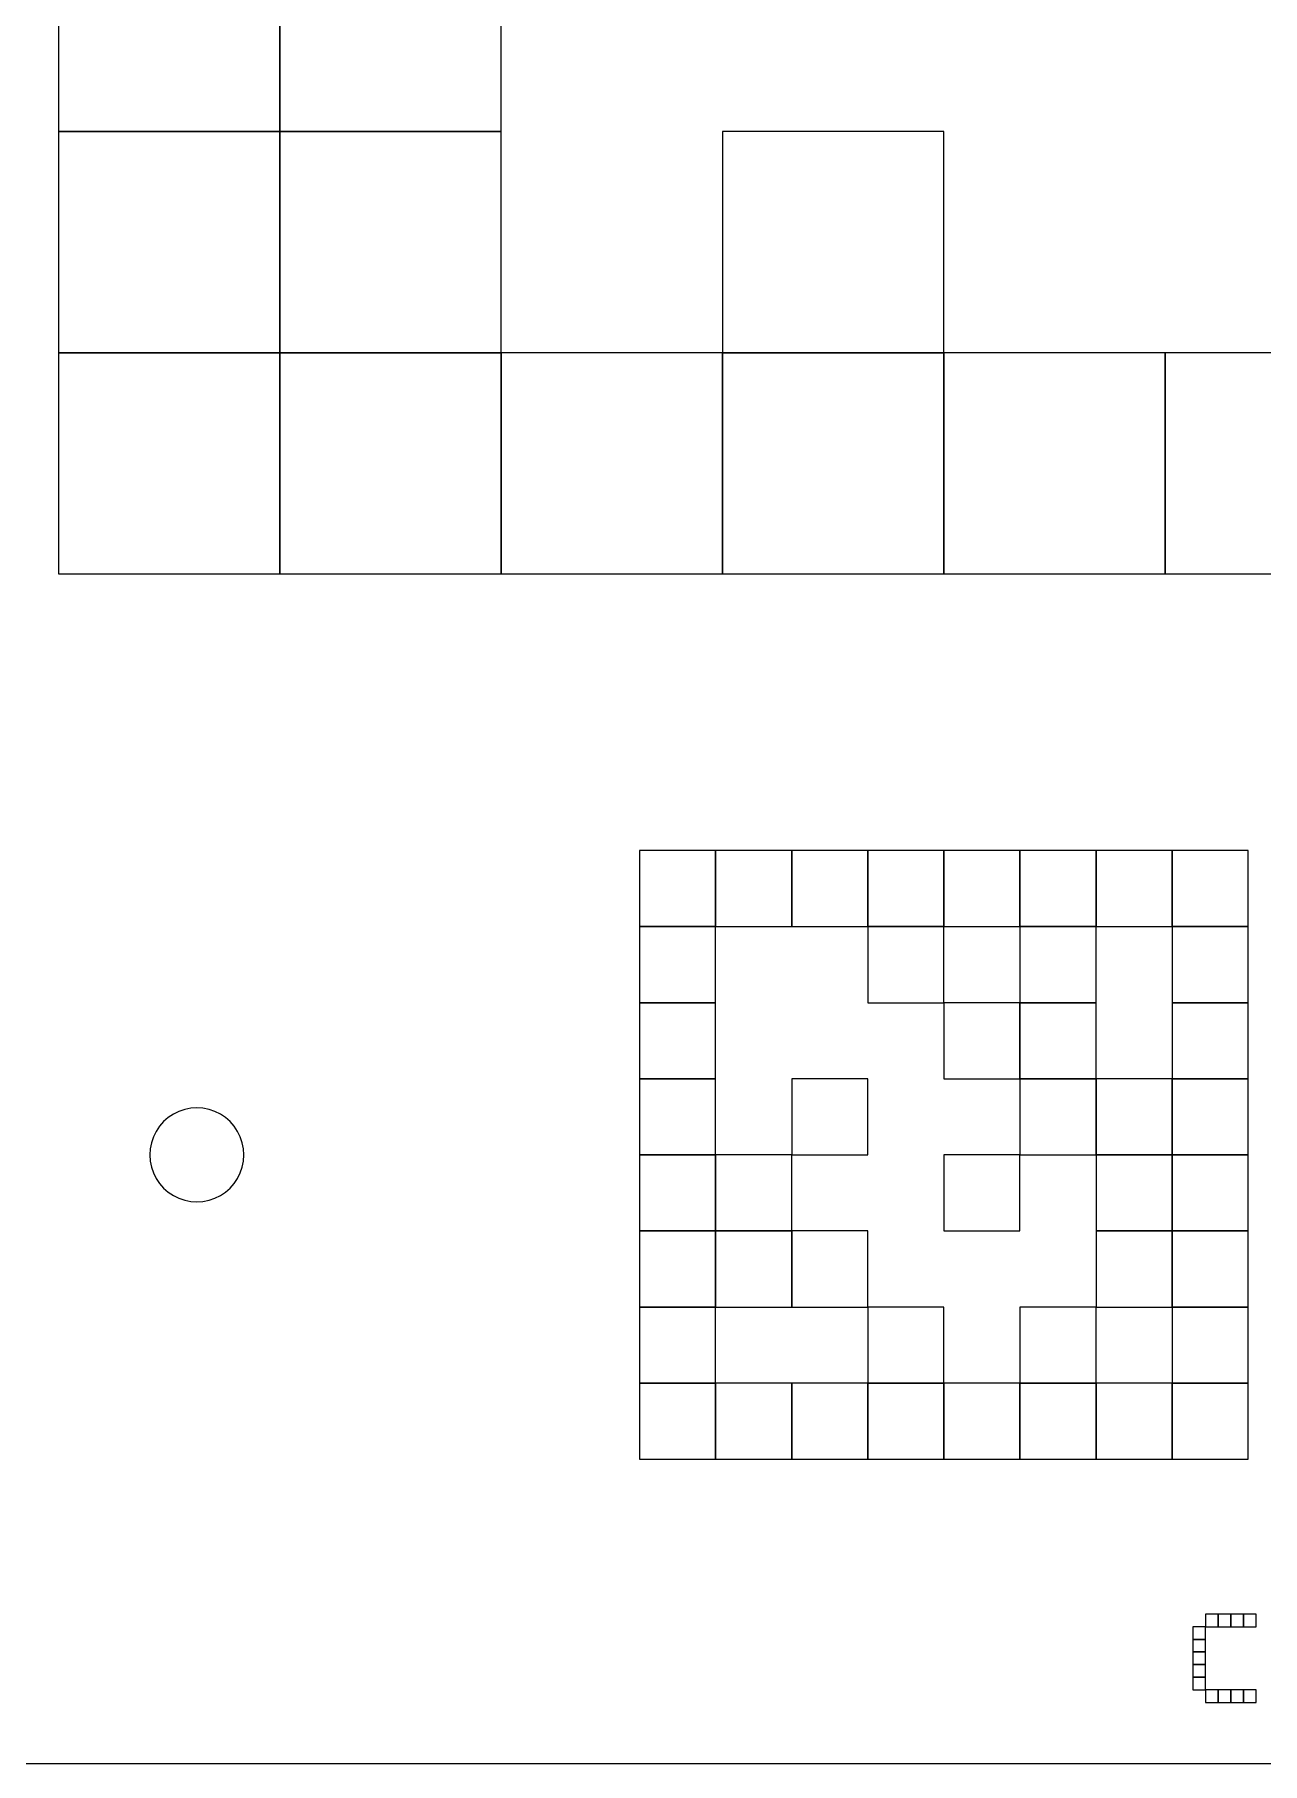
# Model space of a CAD drawing. Extents: x 0 to 490, y 0 to 320.
# Drawn here: x 382.1 to 426.5, y 170 to 232.5 of the extents above; entities that cross this region are included whole.
import ezdxf

# ---------------------------------------------------------------- set-up
doc = ezdxf.new("R2010")
doc.units = 0
for name, color, linetype in [('BLACK_POCKET', 7, 'CONTINUOUS'), ('BOARD_TEXT', 2, 'CONTINUOUS'), ('CUT', 1, 'CONTINUOUS'), ('MOUNT_HOLE', 5, 'CONTINUOUS')]:
    doc.layers.add(name, color=color, linetype=linetype)

msp = doc.modelspace()

# ---------------------------------------------------------------- linework, layer by layer
at = {"layer": 'BLACK_POCKET'}
for p, q in [((383, 237), (383, 229)), ((391, 229), (391, 237)), ((391, 237), (391, 229)), ((399, 229), (399, 237)), ((383, 229), (391, 229)), ((391, 229), (383, 229)), ((383, 229), (383, 221)), ((391, 229), (399, 229)), ((391, 221), (391, 229)), ((399, 229), (391, 229)), ((391, 229), (391, 221)), ((399, 221), (399, 229)), ((415, 229), (407, 229)), ((407, 229), (407, 221)), ((415, 221), (415, 229)), ((383, 221), (391, 221)), ((391, 221), (383, 221)), ((383, 221), (383, 213)), ((391, 221), (399, 221)), ((391, 213), (391, 221)), ((399, 221), (391, 221)), ((391, 221), (391, 213)), ((399, 213), (399, 221)), ((407, 221), (399, 221)), ((399, 221), (399, 213)), ((407, 221), (415, 221)), ((407, 213), (407, 221)), ((415, 221), (407, 221)), ((407, 221), (407, 213)), ((415, 213), (415, 221)), ((423, 221), (415, 221)), ((415, 221), (415, 213)), ((423, 213), (423, 221)), ((431, 221), (423, 221)), ((423, 221), (423, 213)), ((383, 213), (391, 213)), ((391, 213), (399, 213)), ((399, 213), (407, 213)), ((407, 213), (415, 213)), ((415, 213), (423, 213)), ((423, 213), (431, 213)), ((406.75, 203), (404, 203)), ((404, 203), (404, 200.25)), ((406.75, 200.25), (406.75, 203)), ((409.5, 203), (406.75, 203)), ((406.75, 203), (406.75, 200.25)), ((409.5, 200.25), (409.5, 203)), ((412.25, 203), (409.5, 203)), ((409.5, 203), (409.5, 200.25)), ((412.25, 200.25), (412.25, 203)), ((415, 203), (412.25, 203)), ((412.25, 203), (412.25, 200.25)), ((415, 200.25), (415, 203)), ((417.75, 203), (415, 203)), ((415, 203), (415, 200.25)), ((417.75, 200.25), (417.75, 203)), ((420.5, 203), (417.75, 203)), ((417.75, 203), (417.75, 200.25)), ((420.5, 200.25), (420.5, 203)), ((423.25, 203), (420.5, 203)), ((420.5, 203), (420.5, 200.25)), ((423.25, 200.25), (423.25, 203)), ((426, 203), (423.25, 203)), ((423.25, 203), (423.25, 200.25)), ((426, 200.25), (426, 203)), ((404, 200.25), (406.75, 200.25)), ((406.75, 200.25), (404, 200.25)), ((404, 200.25), (404, 197.5)), ((406.75, 200.25), (409.5, 200.25)), ((406.75, 197.5), (406.75, 200.25)), ((409.5, 200.25), (412.25, 200.25)), ((412.25, 200.25), (415, 200.25)), ((415, 200.25), (412.25, 200.25)), ((412.25, 200.25), (412.25, 197.5)), ((415, 200.25), (417.75, 200.25)), ((415, 197.5), (415, 200.25)), ((417.75, 200.25), (420.5, 200.25)), ((420.5, 200.25), (417.75, 200.25)), ((417.75, 200.25), (417.75, 197.5)), ((420.5, 200.25), (423.25, 200.25)), ((420.5, 197.5), (420.5, 200.25)), ((423.25, 200.25), (426, 200.25)), ((426, 200.25), (423.25, 200.25)), ((423.25, 200.25), (423.25, 197.5)), ((426, 197.5), (426, 200.25)), ((404, 197.5), (406.75, 197.5)), ((406.75, 197.5), (404, 197.5)), ((404, 197.5), (404, 194.75)), ((406.75, 194.75), (406.75, 197.5)), ((412.25, 197.5), (415, 197.5)), ((417.75, 197.5), (415, 197.5)), ((415, 197.5), (415, 194.75)), ((417.75, 197.5), (420.5, 197.5)), ((417.75, 194.75), (417.75, 197.5)), ((420.5, 197.5), (417.75, 197.5)), ((417.75, 197.5), (417.75, 194.75)), ((420.5, 194.75), (420.5, 197.5)), ((423.25, 197.5), (426, 197.5)), ((426, 197.5), (423.25, 197.5)), ((423.25, 197.5), (423.25, 194.75)), ((426, 194.75), (426, 197.5)), ((404, 194.75), (406.75, 194.75)), ((406.75, 194.75), (404, 194.75)), ((404, 194.75), (404, 192)), ((406.75, 192), (406.75, 194.75)), ((412.25, 194.75), (409.5, 194.75)), ((409.5, 194.75), (409.5, 192)), ((412.25, 192), (412.25, 194.75)), ((415, 194.75), (417.75, 194.75)), ((417.75, 194.75), (420.5, 194.75)), ((420.5, 194.75), (417.75, 194.75)), ((417.75, 194.75), (417.75, 192)), ((420.5, 192), (420.5, 194.75)), ((423.25, 194.75), (420.5, 194.75)), ((420.5, 194.75), (420.5, 192)), ((423.25, 194.75), (426, 194.75)), ((423.25, 192), (423.25, 194.75)), ((426, 194.75), (423.25, 194.75)), ((423.25, 194.75), (423.25, 192)), ((426, 192), (426, 194.75)), ((404, 192), (406.75, 192)), ((406.75, 192), (404, 192)), ((404, 192), (404, 189.25)), ((406.75, 189.25), (406.75, 192)), ((409.5, 192), (406.75, 192)), ((406.75, 192), (406.75, 189.25)), ((409.5, 192), (412.25, 192)), ((409.5, 189.25), (409.5, 192)), ((417.75, 192), (415, 192)), ((415, 192), (415, 189.25)), ((417.75, 192), (420.5, 192)), ((417.75, 189.25), (417.75, 192)), ((420.5, 192), (423.25, 192)), ((423.25, 192), (420.5, 192)), ((420.5, 192), (420.5, 189.25)), ((423.25, 192), (426, 192)), ((423.25, 189.25), (423.25, 192)), ((426, 192), (423.25, 192)), ((423.25, 192), (423.25, 189.25)), ((426, 189.25), (426, 192)), ((404, 189.25), (406.75, 189.25)), ((406.75, 189.25), (404, 189.25)), ((404, 189.25), (404, 186.5)), ((406.75, 189.25), (409.5, 189.25)), ((406.75, 186.5), (406.75, 189.25)), ((409.5, 189.25), (406.75, 189.25)), ((406.75, 189.25), (406.75, 186.5)), ((409.5, 186.5), (409.5, 189.25)), ((412.25, 189.25), (409.5, 189.25)), ((409.5, 189.25), (409.5, 186.5)), ((412.25, 186.5), (412.25, 189.25)), ((415, 189.25), (417.75, 189.25)), ((420.5, 189.25), (423.25, 189.25)), ((423.25, 189.25), (420.5, 189.25)), ((420.5, 189.25), (420.5, 186.5)), ((423.25, 189.25), (426, 189.25)), ((423.25, 186.5), (423.25, 189.25)), ((426, 189.25), (423.25, 189.25)), ((423.25, 189.25), (423.25, 186.5)), ((426, 186.5), (426, 189.25)), ((404, 186.5), (406.75, 186.5)), ((406.75, 186.5), (404, 186.5)), ((404, 186.5), (404, 183.75)), ((406.75, 186.5), (409.5, 186.5)), ((406.75, 183.75), (406.75, 186.5)), ((409.5, 186.5), (412.25, 186.5)), ((415, 186.5), (412.25, 186.5)), ((412.25, 186.5), (412.25, 183.75)), ((415, 183.75), (415, 186.5)), ((420.5, 186.5), (417.75, 186.5)), ((417.75, 186.5), (417.75, 183.75)), ((420.5, 186.5), (423.25, 186.5)), ((420.5, 183.75), (420.5, 186.5)), ((423.25, 186.5), (426, 186.5)), ((426, 186.5), (423.25, 186.5)), ((423.25, 186.5), (423.25, 183.75)), ((426, 183.75), (426, 186.5)), ((404, 183.75), (406.75, 183.75)), ((406.75, 183.75), (404, 183.75)), ((404, 183.75), (404, 181)), ((406.75, 181), (406.75, 183.75)), ((409.5, 183.75), (406.75, 183.75)), ((406.75, 183.75), (406.75, 181)), ((409.5, 181), (409.5, 183.75)), ((412.25, 183.75), (409.5, 183.75)), ((409.5, 183.75), (409.5, 181)), ((412.25, 183.75), (415, 183.75)), ((412.25, 181), (412.25, 183.75)), ((415, 183.75), (412.25, 183.75)), ((412.25, 183.75), (412.25, 181)), ((415, 181), (415, 183.75)), ((417.75, 183.75), (415, 183.75)), ((415, 183.75), (415, 181)), ((417.75, 183.75), (420.5, 183.75)), ((417.75, 181), (417.75, 183.75)), ((420.5, 183.75), (417.75, 183.75)), ((417.75, 183.75), (417.75, 181)), ((420.5, 181), (420.5, 183.75)), ((423.25, 183.75), (420.5, 183.75)), ((420.5, 183.75), (420.5, 181)), ((423.25, 183.75), (426, 183.75)), ((423.25, 181), (423.25, 183.75)), ((426, 183.75), (423.25, 183.75)), ((423.25, 183.75), (423.25, 181)), ((426, 181), (426, 183.75)), ((404, 181), (406.75, 181)), ((406.75, 181), (409.5, 181)), ((409.5, 181), (412.25, 181)), ((412.25, 181), (415, 181)), ((415, 181), (417.75, 181)), ((417.75, 181), (420.5, 181)), ((420.5, 181), (423.25, 181)), ((423.25, 181), (426, 181))]:
    msp.add_line(p, q, dxfattribs=at)
at = {"layer": 'BOARD_TEXT'}
for p, q in [((424.914286, 175.4), (424.457143, 175.4)), ((424.457143, 175.4), (424.457143, 174.942857)), ((424.914286, 174.942857), (424.914286, 175.4)), ((425.371429, 175.4), (424.914286, 175.4)), ((424.914286, 175.4), (424.914286, 174.942857)), ((425.371429, 174.942857), (425.371429, 175.4)), ((425.828571, 175.4), (425.371429, 175.4)), ((425.371429, 175.4), (425.371429, 174.942857)), ((425.828571, 174.942857), (425.828571, 175.4)), ((426.285714, 175.4), (425.828571, 175.4)), ((425.828571, 175.4), (425.828571, 174.942857)), ((426.285714, 174.942857), (426.285714, 175.4)), ((424.457143, 174.942857), (424, 174.942857)), ((424, 174.942857), (424, 174.485714)), ((424, 174.485714), (424.457143, 174.485714)), ((424.457143, 174.485714), (424, 174.485714)), ((424, 174.485714), (424, 174.028571)), ((424.457143, 174.942857), (424.914286, 174.942857)), ((424.457143, 174.485714), (424.457143, 174.942857)), ((424.457143, 174.028571), (424.457143, 174.485714)), ((424.914286, 174.942857), (425.371429, 174.942857)), ((425.371429, 174.942857), (425.828571, 174.942857)), ((425.828571, 174.942857), (426.285714, 174.942857)), ((424, 174.028571), (424.457143, 174.028571)), ((424.457143, 174.028571), (424, 174.028571)), ((424, 174.028571), (424, 173.571429)), ((424.457143, 173.571429), (424.457143, 174.028571)), ((424, 173.571429), (424.457143, 173.571429)), ((424.457143, 173.571429), (424, 173.571429)), ((424, 173.571429), (424, 173.114286)), ((424.457143, 173.114286), (424.457143, 173.571429)), ((424, 173.114286), (424.457143, 173.114286)), ((424.457143, 173.114286), (424, 173.114286)), ((424, 173.114286), (424, 172.657143)), ((424, 172.657143), (424.457143, 172.657143)), ((424.457143, 172.657143), (424.457143, 173.114286)), ((424.914286, 172.657143), (424.457143, 172.657143)), ((424.457143, 172.657143), (424.457143, 172.2)), ((424.914286, 172.2), (424.914286, 172.657143)), ((425.371429, 172.657143), (424.914286, 172.657143)), ((424.914286, 172.657143), (424.914286, 172.2)), ((425.371429, 172.2), (425.371429, 172.657143)), ((425.828571, 172.657143), (425.371429, 172.657143)), ((425.371429, 172.657143), (425.371429, 172.2)), ((425.828571, 172.2), (425.828571, 172.657143)), ((426.285714, 172.657143), (425.828571, 172.657143)), ((425.828571, 172.657143), (425.828571, 172.2)), ((426.285714, 172.2), (426.285714, 172.657143)), ((424.457143, 172.2), (424.914286, 172.2)), ((424.914286, 172.2), (425.371429, 172.2)), ((425.371429, 172.2), (425.828571, 172.2)), ((425.828571, 172.2), (426.285714, 172.2))]:
    msp.add_line(p, q, dxfattribs=at)
at = {"layer": 'CUT'}
msp.add_line((340, 170), (490, 170), dxfattribs=at)
at = {"layer": 'MOUNT_HOLE'}
for p, q in [((386.797918, 193.202082), (386.651299, 193.034894)), ((386.965106, 193.348701), (386.797918, 193.202082)), ((387.15, 193.472243), (386.965106, 193.348701)), ((387.349438, 193.570595), (387.15, 193.472243)), ((387.560008, 193.642074), (387.349438, 193.570595)), ((387.778105, 193.685456), (387.560008, 193.642074)), ((388, 193.7), (387.778105, 193.685456)), ((388.221895, 193.685456), (388, 193.7)), ((388.439992, 193.642074), (388.221895, 193.685456)), ((388.650562, 193.570595), (388.439992, 193.642074)), ((388.85, 193.472243), (388.650562, 193.570595)), ((389.034894, 193.348701), (388.85, 193.472243)), ((389.202082, 193.202082), (389.034894, 193.348701)), ((389.348701, 193.034894), (389.202082, 193.202082)), ((386.429405, 192.650562), (386.357926, 192.439992)), ((386.527757, 192.85), (386.429405, 192.650562)), ((386.651299, 193.034894), (386.527757, 192.85)), ((389.472243, 192.85), (389.348701, 193.034894)), ((389.570595, 192.650562), (389.472243, 192.85)), ((389.642074, 192.439992), (389.570595, 192.650562)), ((386.314544, 192.221895), (386.3, 192)), ((386.3, 192), (386.314544, 191.778105)), ((386.357926, 192.439992), (386.314544, 192.221895)), ((389.685456, 192.221895), (389.642074, 192.439992)), ((389.7, 192), (389.685456, 192.221895)), ((389.685456, 191.778105), (389.7, 192)), ((386.314544, 191.778105), (386.357926, 191.560008)), ((386.357926, 191.560008), (386.429405, 191.349438)), ((386.429405, 191.349438), (386.527757, 191.15)), ((389.472243, 191.15), (389.570595, 191.349438)), ((389.570595, 191.349438), (389.642074, 191.560008)), ((389.642074, 191.560008), (389.685456, 191.778105)), ((386.527757, 191.15), (386.651299, 190.965106)), ((386.651299, 190.965106), (386.797918, 190.797918)), ((386.797918, 190.797918), (386.965106, 190.651299)), ((386.965106, 190.651299), (387.15, 190.527757)), ((388.85, 190.527757), (389.034894, 190.651299)), ((389.034894, 190.651299), (389.202082, 190.797918)), ((389.202082, 190.797918), (389.348701, 190.965106)), ((389.348701, 190.965106), (389.472243, 191.15)), ((387.15, 190.527757), (387.349438, 190.429405)), ((387.349438, 190.429405), (387.560008, 190.357926)), ((387.560008, 190.357926), (387.778105, 190.314544)), ((387.778105, 190.314544), (388, 190.3)), ((388, 190.3), (388.221895, 190.314544)), ((388.221895, 190.314544), (388.439992, 190.357926)), ((388.439992, 190.357926), (388.650562, 190.429405)), ((388.650562, 190.429405), (388.85, 190.527757))]:
    msp.add_line(p, q, dxfattribs=at)

doc.saveas('drawing.dxf')
